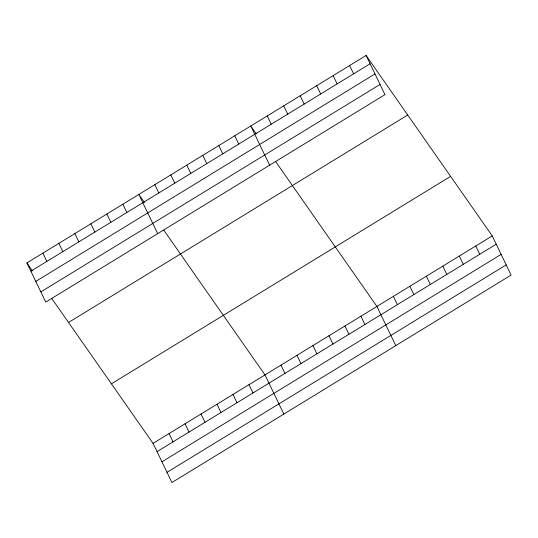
<?xml version="1.0" encoding="UTF-8"?>
<svg xmlns="http://www.w3.org/2000/svg" width="538" height="538" viewBox="0 0 538 538"><rect width="100%" height="100%" fill="white"/><g stroke="black" fill="none" stroke-linecap="round" stroke-linejoin="round"><path stroke-width="0.81" d="M366.096 55.475L384.952 94.648L45.757 302.094L26.9 262.914L366.096 55.475L492.243 235.906L511.1 275.086L171.904 482.525L153.048 443.352L51.877 298.644M30.881 271.192L370.083 63.753M35.79 281.387L374.986 73.948M40.848 291.892L380.043 84.453M68.528 322.457L407.723 115.018M111.42 383.809L450.615 176.363M153.048 443.352L492.243 235.906M157.029 451.631L496.231 244.185M161.938 461.826L501.134 254.387M166.995 472.33L506.191 264.891M256.323 133.942L250.769 126L269.625 165.179M275.745 161.73L376.916 306.438L395.773 345.618M144.386 202.396L138.838 194.46L157.688 233.633M163.814 230.183L264.985 374.892L283.835 414.072M26.9 262.914L32.448 270.856M475.767 245.987L479.755 254.266M459.297 256.061L463.279 264.34M349.619 65.549L353.607 73.827M442.821 266.135L446.802 274.414M333.15 75.623L337.131 83.901M426.345 276.209L430.326 284.488M316.674 85.697L320.655 93.975M409.869 286.29L413.85 294.568M300.197 95.777L304.178 104.056M393.392 296.364L397.38 304.642M283.721 105.852L287.702 114.13M267.245 115.926L271.233 124.204M360.924 316.216L364.912 324.495M344.939 325.994L348.92 334.273M234.776 135.784L238.764 144.063M328.947 335.779L332.928 344.058M218.791 145.563L222.772 153.841M312.955 345.557L316.943 353.836M202.799 155.341L206.78 163.619M296.963 355.336L300.95 363.614M186.807 165.119L190.788 173.397M280.971 365.114L284.958 373.392M170.815 174.897L174.803 183.176M154.823 184.682L158.811 192.96M248.993 384.677L252.974 392.955M233.001 394.455L236.982 402.733M122.846 204.238L126.827 212.517M217.009 404.233L220.997 412.511M106.854 214.016L110.835 222.295M201.017 414.011L205.005 422.29M90.861 223.795L94.849 232.073M185.032 423.789L189.013 432.068M74.869 233.579L78.857 241.858M169.04 433.574L173.021 441.853M58.884 243.358L62.865 251.636M42.892 253.136L46.873 261.414"/></g></svg>
